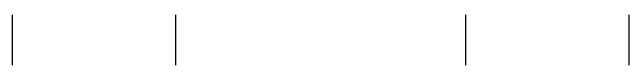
# Model space of a CAD drawing. Extents: x 71 to 279, y 48 to 143.
# Drawn here: x 231.92 to 279.02, y 48.41 to 52.26 of the extents above; entities that cross this region are included whole.
import ezdxf

# ---------------------------------------------------------------- set-up
doc = ezdxf.new("R2010")
doc.units = 0
doc.header["$MEASUREMENT"] = 0
doc.layers.add('IN-MIN-PROC', color=7, linetype='CONTINUOUS')

msp = doc.modelspace()

# ---------------------------------------------------------------- linework, layer by layer
at = {"layer": 'IN-MIN-PROC', "color": 4, "linetype": 'Continuous'}
for p, q in [((231.917, 52.255), (231.917, 48.408)), ((244.398, 52.255), (244.398, 48.407)), ((244.398, 52.255), (244.398, 48.407)), ((266.543, 52.255), (266.543, 48.408)), ((279.025, 52.254), (279.025, 48.407))]:
    msp.add_line(p, q, dxfattribs=at)

doc.saveas('drawing.dxf')
